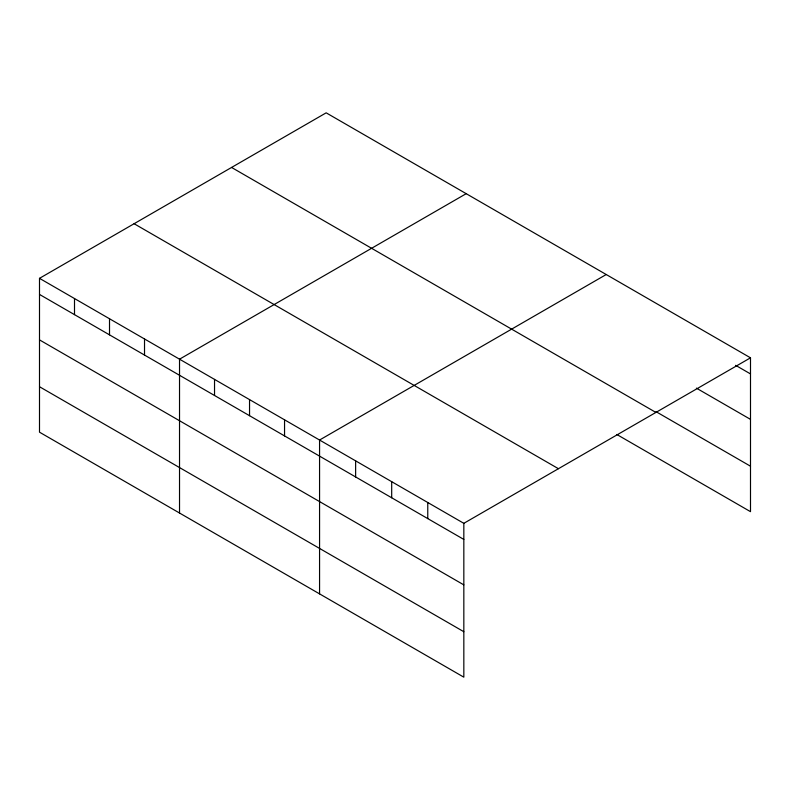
<?xml version="1.0" encoding="UTF-8"?>
<svg xmlns="http://www.w3.org/2000/svg" width="790" height="790" viewBox="0 0 790 790"><rect width="100%" height="100%" fill="white"/><g stroke="black" fill="none" stroke-linecap="round" stroke-linejoin="round"><path stroke-width="1.19" d="M39.5 278.337L463.829 523.326L463.829 677.168L39.5 432.179L39.5 278.337L326.171 112.832L750.5 357.821L750.5 511.663L616.832 434.49M466.199 193.678L179.528 359.183L179.528 513.026M606.226 274.525L319.565 440.03L319.565 593.873M463.829 523.326L750.5 357.821M735.648 365.336L750.5 373.917M696.395 388.137L750.5 419.372M656.085 411.699L750.5 466.209M231.569 167.45L655.898 412.429M134.103 223.718L558.431 468.707M39.5 294.433L463.829 539.422M39.5 339.888L463.829 584.876M39.5 386.725L463.829 631.714M427.765 502.499L427.765 518.596M391.692 481.673L391.692 497.769M355.628 460.847L355.628 476.953M284.548 419.816L284.548 435.912M249.541 399.602L249.541 415.698M214.534 379.397L214.534 395.494M144.521 338.969L144.521 355.066M109.514 318.755L109.514 334.861M74.507 298.551L74.507 314.647"/></g></svg>
